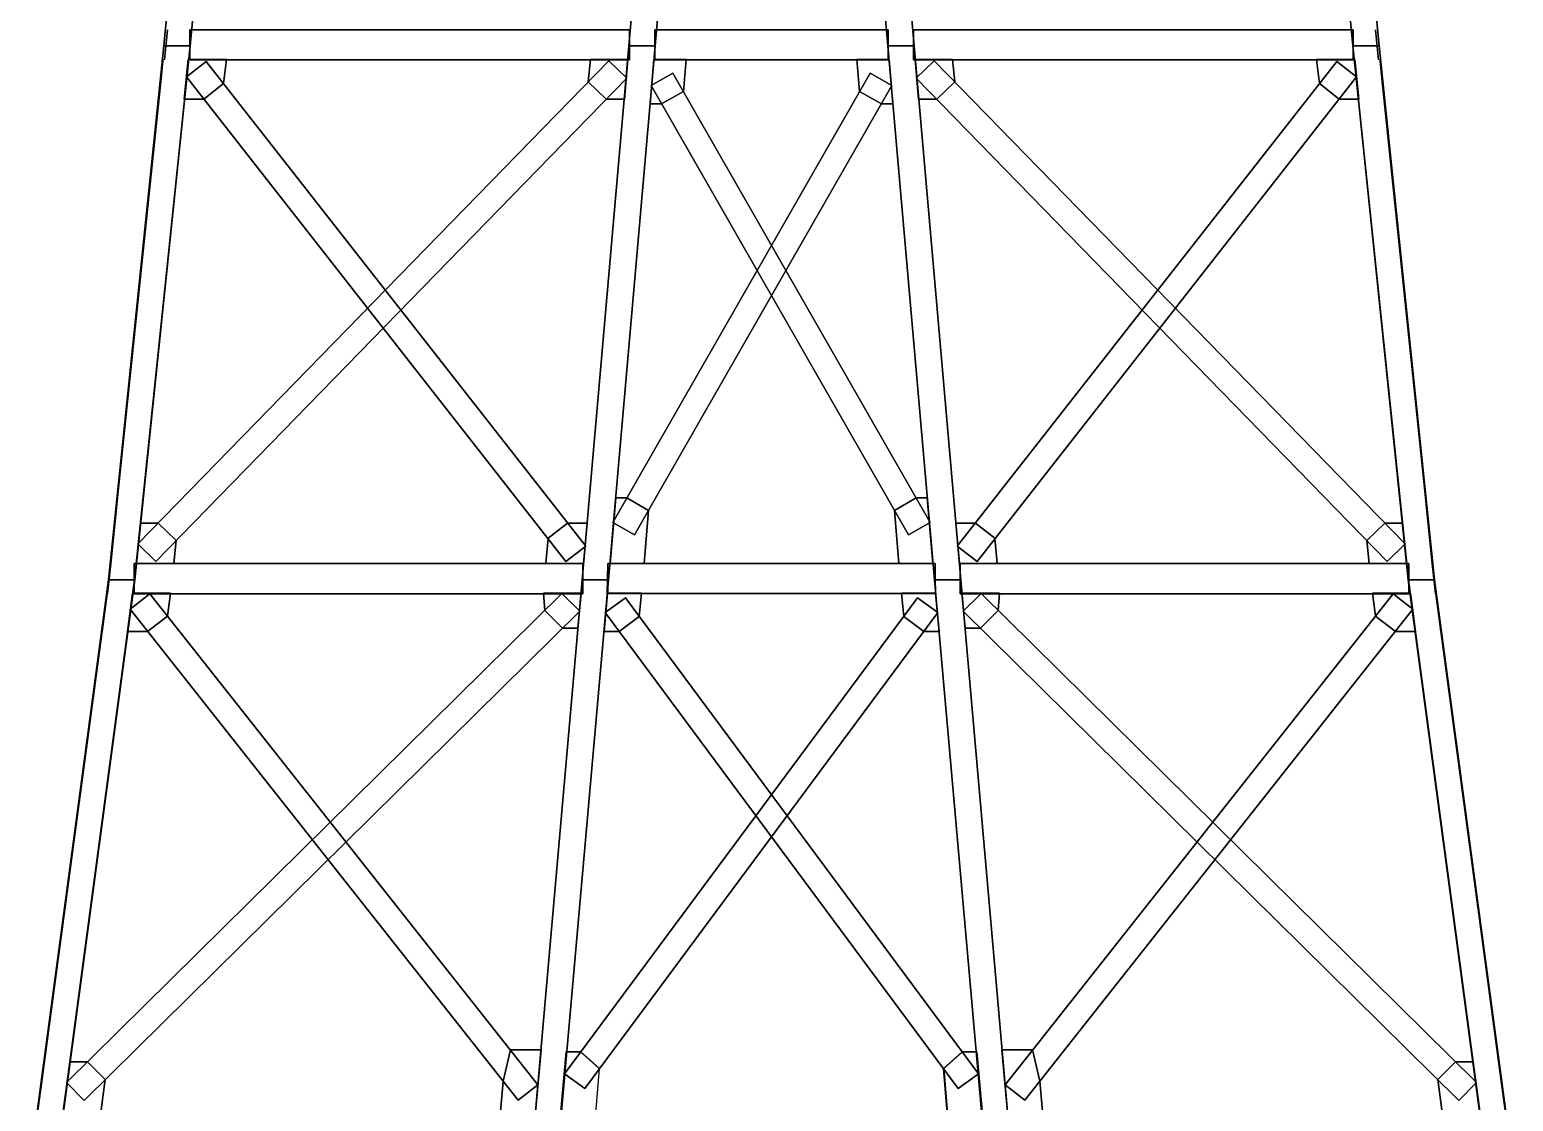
# Model space of a CAD drawing. Extents: x -24 to 24, y 14 to 139.
# Drawn here: x -5.8 to 5.8, y 63.25 to 71.62 of the extents above; entities that cross this region are included whole.
import ezdxf

# ---------------------------------------------------------------- set-up
doc = ezdxf.new("R2010")
doc.units = 0

msp = doc.modelspace()

# ---------------------------------------------------------------- linework, layer by layer
at = {"layer": 'sssss', "color": 253}
for points in [[(-4.792, 71.042, 0.859), (-4.782, 71.139, 0.688), (-4.756, 71.389, 0.666), (-4.756, 71.389, 0.919), (-4.792, 71.042, 0.949)], [(-4.756, 71.389, -0.919), (-4.756, 71.389, -0.666), (-4.782, 71.139, -0.688), (-4.792, 71.042, -0.859), (-4.792, 71.042, -0.949)], [(-4.789, 71.08, 4.59), (-4.789, 71.08, 4.437), (-4.776, 71.201, 4.282), (-4.757, 71.389, 4.26), (-4.757, 71.389, 4.558)], [(-4.775, 71.215, 1.432), (-4.789, 71.08, 1.292), (-4.789, 71.08, 1.149), (-4.757, 71.389, 1.123), (-4.757, 71.389, 1.415)], [(-4.757, 71.389, -4.26), (-4.776, 71.201, -4.282), (-4.789, 71.08, -4.437), (-4.789, 71.08, -4.59), (-4.757, 71.389, -4.558)], [(-4.757, 71.389, -1.123), (-4.789, 71.08, -1.149), (-4.789, 71.08, -1.292), (-4.775, 71.215, -1.432), (-4.757, 71.389, -1.415)], [(-4.59, 71.08, -4.789), (-4.437, 71.08, -4.789), (-4.282, 71.201, -4.776), (-4.26, 71.389, -4.757), (-4.558, 71.389, -4.757)], [(-4.26, 71.389, 4.757), (-4.282, 71.201, 4.776), (-4.437, 71.08, 4.789), (-4.59, 71.08, 4.789), (-4.558, 71.389, 4.757)], [(-1.432, 71.215, -4.775), (-1.292, 71.08, -4.789), (-1.149, 71.08, -4.789), (-1.123, 71.389, -4.757), (-1.415, 71.389, -4.757)], [(-1.123, 71.389, 4.757), (-1.149, 71.08, 4.789), (-1.292, 71.08, 4.789), (-1.432, 71.215, 4.775), (-1.415, 71.389, 4.757)], [(-0.859, 71.042, -4.792), (-0.688, 71.139, -4.782), (-0.666, 71.389, -4.756), (-0.919, 71.389, -4.756), (-0.949, 71.042, -4.792)], [(-0.919, 71.389, 4.756), (-0.666, 71.389, 4.756), (-0.688, 71.139, 4.782), (-0.859, 71.042, 4.792), (-0.949, 71.042, 4.792)], [(0.919, 71.389, -4.756), (0.666, 71.389, -4.756), (0.688, 71.139, -4.782), (0.859, 71.042, -4.792), (0.949, 71.042, -4.792)], [(0.859, 71.042, 4.792), (0.688, 71.139, 4.782), (0.666, 71.389, 4.756), (0.919, 71.389, 4.756), (0.949, 71.042, 4.792)], [(1.123, 71.389, -4.757), (1.149, 71.08, -4.789), (1.292, 71.08, -4.789), (1.432, 71.215, -4.775), (1.415, 71.389, -4.757)], [(1.432, 71.215, 4.775), (1.292, 71.08, 4.789), (1.149, 71.08, 4.789), (1.123, 71.389, 4.757), (1.415, 71.389, 4.757)], [(4.26, 71.389, -4.757), (4.282, 71.201, -4.776), (4.437, 71.08, -4.789), (4.59, 71.08, -4.789), (4.558, 71.389, -4.757)], [(4.59, 71.08, 4.789), (4.437, 71.08, 4.789), (4.282, 71.201, 4.776), (4.26, 71.389, 4.757), (4.558, 71.389, 4.757)], [(4.792, 71.042, -0.859), (4.782, 71.139, -0.688), (4.756, 71.389, -0.666), (4.756, 71.389, -0.919), (4.792, 71.042, -0.949)], [(4.756, 71.389, 0.919), (4.756, 71.389, 0.666), (4.782, 71.139, 0.688), (4.792, 71.042, 0.859), (4.792, 71.042, 0.949)], [(4.789, 71.08, -4.59), (4.789, 71.08, -4.437), (4.776, 71.201, -4.282), (4.757, 71.389, -4.26), (4.757, 71.389, -4.558)], [(4.775, 71.215, -1.432), (4.789, 71.08, -1.292), (4.789, 71.08, -1.149), (4.757, 71.389, -1.123), (4.757, 71.389, -1.415)], [(4.757, 71.389, 4.26), (4.776, 71.201, 4.282), (4.789, 71.08, 4.437), (4.789, 71.08, 4.59), (4.757, 71.389, 4.558)], [(4.757, 71.389, 1.123), (4.789, 71.08, 1.149), (4.789, 71.08, 1.292), (4.775, 71.215, 1.432), (4.757, 71.389, 1.415)], [(-5.164, 67.45, 0.996), (-5.121, 67.866, 0.96), (-5.111, 67.963, 1.131), (-5.111, 67.963, 1.217), (-5.164, 67.45, 1.262)], [(-5.111, 67.963, -1.217), (-5.111, 67.963, -1.131), (-5.121, 67.866, -0.96), (-5.164, 67.45, -0.996), (-5.164, 67.45, -1.262)], [(-0.996, 67.45, -5.164), (-0.96, 67.866, -5.121), (-1.131, 67.963, -5.111), (-1.217, 67.963, -5.111), (-1.262, 67.45, -5.164)], [(-1.217, 67.963, 5.111), (-1.131, 67.963, 5.111), (-0.96, 67.866, 5.121), (-0.996, 67.45, 5.164), (-1.262, 67.45, 5.164)], [(1.217, 67.963, -5.111), (1.131, 67.963, -5.111), (0.96, 67.866, -5.121), (0.996, 67.45, -5.164), (1.262, 67.45, -5.164)], [(0.996, 67.45, 5.164), (0.96, 67.866, 5.121), (1.131, 67.963, 5.111), (1.217, 67.963, 5.111), (1.262, 67.45, 5.164)], [(5.164, 67.45, -0.996), (5.121, 67.866, -0.96), (5.111, 67.963, -1.131), (5.111, 67.963, -1.217), (5.164, 67.45, -1.262)], [(5.111, 67.963, 1.217), (5.111, 67.963, 1.131), (5.121, 67.866, 0.96), (5.164, 67.45, 0.996), (5.164, 67.45, 1.262)], [(-5.166, 67.451, 4.671), (-5.147, 67.63, 4.652), (-5.133, 67.766, 4.793), (-5.133, 67.766, 4.93), (-5.166, 67.451, 4.963)], [(-5.133, 67.766, 1.44), (-5.133, 67.766, 1.593), (-5.145, 67.648, 1.745), (-5.166, 67.451, 1.763), (-5.166, 67.451, 1.468)], [(-5.133, 67.766, -4.93), (-5.133, 67.766, -4.793), (-5.147, 67.63, -4.652), (-5.166, 67.451, -4.671), (-5.166, 67.451, -4.963)], [(-5.166, 67.451, -1.763), (-5.145, 67.648, -1.745), (-5.133, 67.766, -1.593), (-5.133, 67.766, -1.44), (-5.166, 67.451, -1.468)], [(-4.671, 67.451, -5.166), (-4.652, 67.63, -5.147), (-4.793, 67.766, -5.133), (-4.93, 67.766, -5.133), (-4.963, 67.451, -5.166)], [(-4.93, 67.766, 5.133), (-4.793, 67.766, 5.133), (-4.652, 67.63, 5.147), (-4.671, 67.451, 5.166), (-4.963, 67.451, 5.166)], [(-1.44, 67.766, -5.133), (-1.593, 67.766, -5.133), (-1.745, 67.648, -5.145), (-1.763, 67.451, -5.166), (-1.468, 67.451, -5.166)], [(-1.763, 67.451, 5.166), (-1.745, 67.648, 5.145), (-1.593, 67.766, 5.133), (-1.44, 67.766, 5.133), (-1.468, 67.451, 5.166)], [(1.763, 67.451, -5.166), (1.745, 67.648, -5.145), (1.593, 67.766, -5.133), (1.44, 67.766, -5.133), (1.468, 67.451, -5.166)], [(1.44, 67.766, 5.133), (1.593, 67.766, 5.133), (1.745, 67.648, 5.145), (1.763, 67.451, 5.166), (1.468, 67.451, 5.166)], [(4.93, 67.766, -5.133), (4.793, 67.766, -5.133), (4.652, 67.63, -5.147), (4.671, 67.451, -5.166), (4.963, 67.451, -5.166)], [(4.671, 67.451, 5.166), (4.652, 67.63, 5.147), (4.793, 67.766, 5.133), (4.93, 67.766, 5.133), (4.963, 67.451, 5.166)], [(5.166, 67.451, -4.671), (5.147, 67.63, -4.652), (5.133, 67.766, -4.793), (5.133, 67.766, -4.93), (5.166, 67.451, -4.963)], [(5.133, 67.766, -1.44), (5.133, 67.766, -1.593), (5.145, 67.648, -1.745), (5.166, 67.451, -1.763), (5.166, 67.451, -1.468)], [(5.133, 67.766, 4.93), (5.133, 67.766, 4.793), (5.147, 67.63, 4.652), (5.166, 67.451, 4.671), (5.166, 67.451, 4.963)], [(5.166, 67.451, 1.763), (5.145, 67.648, 1.745), (5.133, 67.766, 1.593), (5.133, 67.766, 1.44), (5.166, 67.451, 1.468)], [(-5.192, 67.219, 1.017), (-5.192, 67.219, 1.282), (-5.232, 66.92, 1.309), (-5.232, 66.92, 1.191), (-5.217, 67.036, 1.033)], [(-5.232, 66.92, -1.191), (-5.232, 66.92, -1.309), (-5.192, 67.219, -1.282), (-5.192, 67.219, -1.017), (-5.217, 67.036, -1.033)], [(-5.232, 66.92, 5.033), (-5.232, 66.92, 4.877), (-5.216, 67.04, 4.721), (-5.192, 67.219, 4.698), (-5.192, 67.219, 4.993)], [(-5.192, 67.219, -4.698), (-5.216, 67.04, -4.721), (-5.232, 66.92, -4.877), (-5.232, 66.92, -5.033), (-5.192, 67.219, -4.993)], [(-5.21, 67.084, 1.772), (-5.229, 66.946, 1.633), (-5.229, 66.946, 1.513), (-5.192, 67.219, 1.488), (-5.192, 67.219, 1.781)], [(-5.192, 67.219, -1.488), (-5.229, 66.946, -1.513), (-5.229, 66.946, -1.633), (-5.21, 67.084, -1.772), (-5.192, 67.219, -1.781)], [(-5.033, 66.92, -5.232), (-4.877, 66.92, -5.232), (-4.721, 67.04, -5.216), (-4.698, 67.219, -5.192), (-4.993, 67.219, -5.192)], [(-4.698, 67.219, 5.192), (-4.721, 67.04, 5.216), (-4.877, 66.92, 5.232), (-5.033, 66.92, 5.232), (-4.993, 67.219, 5.192)], [(-1.772, 67.084, -5.21), (-1.633, 66.946, -5.229), (-1.513, 66.946, -5.229), (-1.488, 67.219, -5.192), (-1.781, 67.219, -5.192)], [(-1.488, 67.219, 5.192), (-1.513, 66.946, 5.229), (-1.633, 66.946, 5.229), (-1.772, 67.084, 5.21), (-1.781, 67.219, 5.192)], [(-1.017, 67.219, -5.192), (-1.282, 67.219, -5.192), (-1.309, 66.92, -5.232), (-1.191, 66.92, -5.232), (-1.033, 67.036, -5.217)], [(-1.191, 66.92, 5.232), (-1.309, 66.92, 5.232), (-1.282, 67.219, 5.192), (-1.017, 67.219, 5.192), (-1.033, 67.036, 5.217)], [(1.191, 66.92, -5.232), (1.309, 66.92, -5.232), (1.282, 67.219, -5.192), (1.017, 67.219, -5.192), (1.033, 67.036, -5.217)], [(1.017, 67.219, 5.192), (1.282, 67.219, 5.192), (1.309, 66.92, 5.232), (1.191, 66.92, 5.232), (1.033, 67.036, 5.217)], [(1.488, 67.219, -5.192), (1.513, 66.946, -5.229), (1.633, 66.946, -5.229), (1.772, 67.084, -5.21), (1.781, 67.219, -5.192)], [(1.772, 67.084, 5.21), (1.633, 66.946, 5.229), (1.513, 66.946, 5.229), (1.488, 67.219, 5.192), (1.781, 67.219, 5.192)], [(4.698, 67.219, -5.192), (4.721, 67.04, -5.216), (4.877, 66.92, -5.232), (5.033, 66.92, -5.232), (4.993, 67.219, -5.192)], [(5.033, 66.92, 5.232), (4.877, 66.92, 5.232), (4.721, 67.04, 5.216), (4.698, 67.219, 5.192), (4.993, 67.219, 5.192)], [(5.192, 67.219, -1.017), (5.192, 67.219, -1.282), (5.232, 66.92, -1.309), (5.232, 66.92, -1.191), (5.217, 67.036, -1.033)], [(5.21, 67.084, -1.772), (5.229, 66.946, -1.633), (5.229, 66.946, -1.513), (5.192, 67.219, -1.488), (5.192, 67.219, -1.781)], [(5.232, 66.92, 1.191), (5.232, 66.92, 1.309), (5.192, 67.219, 1.282), (5.192, 67.219, 1.017), (5.217, 67.036, 1.033)], [(5.192, 67.219, 1.488), (5.229, 66.946, 1.513), (5.229, 66.946, 1.633), (5.21, 67.084, 1.772), (5.192, 67.219, 1.781)], [(5.232, 66.92, -5.033), (5.232, 66.92, -4.877), (5.216, 67.04, -4.721), (5.192, 67.219, -4.698), (5.192, 67.219, -4.993)], [(5.192, 67.219, 4.698), (5.216, 67.04, 4.721), (5.232, 66.92, 4.877), (5.232, 66.92, 5.033), (5.192, 67.219, 4.993)], [(-5.797, 62.708, -5.598), (-5.683, 63.556, -5.484), (-5.683, 63.556, -5.346), (-5.702, 63.418, -5.207), (-5.781, 62.828, -5.286), (-5.797, 62.708, -5.442)], [(-5.781, 62.828, 5.286), (-5.702, 63.418, 5.207), (-5.683, 63.556, 5.346), (-5.683, 63.556, 5.484), (-5.797, 62.708, 5.598), (-5.797, 62.708, 5.442)], [(-5.794, 62.733, 1.883), (-5.671, 63.65, 1.8), (-5.671, 63.65, 2.04), (-5.704, 63.405, 2.096), (-5.775, 62.871, 2.143), (-5.794, 62.733, 2.004)], [(-5.704, 63.405, -2.096), (-5.671, 63.65, -2.04), (-5.671, 63.65, -1.8), (-5.794, 62.733, -1.883), (-5.794, 62.733, -2.004), (-5.775, 62.871, -2.143)], [(-5.794, 62.733, -1.685), (-5.673, 63.635, -1.605), (-5.673, 63.635, -1.492), (-5.69, 63.504, -1.346), (-5.775, 62.869, -1.398), (-5.794, 62.733, -1.54)], [(-5.775, 62.869, 1.397), (-5.69, 63.504, 1.345), (-5.673, 63.635, 1.491), (-5.673, 63.635, 1.605), (-5.794, 62.733, 1.685), (-5.794, 62.733, 1.538)], [(-5.286, 62.828, -5.781), (-5.207, 63.418, -5.702), (-5.346, 63.556, -5.683), (-5.484, 63.556, -5.683), (-5.598, 62.708, -5.797), (-5.442, 62.708, -5.797)], [(-5.598, 62.708, 5.797), (-5.484, 63.556, 5.683), (-5.346, 63.556, 5.683), (-5.207, 63.418, 5.702), (-5.286, 62.828, 5.781), (-5.442, 62.708, 5.797)], [(-1.883, 62.733, -5.794), (-1.8, 63.65, -5.671), (-2.04, 63.65, -5.671), (-2.096, 63.405, -5.704), (-2.143, 62.871, -5.775), (-2.004, 62.733, -5.794)], [(-2.096, 63.405, 5.704), (-2.04, 63.65, 5.671), (-1.8, 63.65, 5.671), (-1.883, 62.733, 5.794), (-2.004, 62.733, 5.794), (-2.143, 62.871, 5.775)], [(-1.397, 62.869, -5.775), (-1.345, 63.504, -5.69), (-1.491, 63.635, -5.673), (-1.605, 63.635, -5.673), (-1.685, 62.733, -5.794), (-1.538, 62.733, -5.794)], [(-1.685, 62.733, 5.794), (-1.605, 63.635, 5.673), (-1.492, 63.635, 5.673), (-1.346, 63.504, 5.69), (-1.398, 62.869, 5.775), (-1.54, 62.733, 5.794)], [(1.397, 62.869, 5.775), (1.345, 63.504, 5.69), (1.491, 63.635, 5.673), (1.605, 63.635, 5.673), (1.685, 62.733, 5.794), (1.538, 62.733, 5.794)], [(1.685, 62.733, -5.794), (1.605, 63.635, -5.673), (1.492, 63.635, -5.673), (1.346, 63.504, -5.69), (1.398, 62.869, -5.775), (1.54, 62.733, -5.794)], [(2.096, 63.405, -5.704), (2.04, 63.65, -5.671), (1.8, 63.65, -5.671), (1.883, 62.733, -5.794), (2.004, 62.733, -5.794), (2.143, 62.871, -5.775)], [(1.883, 62.733, 5.794), (1.8, 63.65, 5.671), (2.04, 63.65, 5.671), (2.096, 63.405, 5.704), (2.143, 62.871, 5.775), (2.004, 62.733, 5.794)], [(5.598, 62.708, -5.797), (5.484, 63.556, -5.683), (5.346, 63.556, -5.683), (5.207, 63.418, -5.702), (5.286, 62.828, -5.781), (5.442, 62.708, -5.797)], [(5.286, 62.828, 5.781), (5.207, 63.418, 5.702), (5.346, 63.556, 5.683), (5.484, 63.556, 5.683), (5.598, 62.708, 5.797), (5.442, 62.708, 5.797)], [(5.794, 62.733, -1.883), (5.671, 63.65, -1.8), (5.671, 63.65, -2.04), (5.704, 63.405, -2.096), (5.775, 62.871, -2.143), (5.794, 62.733, -2.004)], [(5.704, 63.405, 2.096), (5.671, 63.65, 2.04), (5.671, 63.65, 1.8), (5.794, 62.733, 1.883), (5.794, 62.733, 2.004), (5.775, 62.871, 2.143)], [(5.794, 62.733, 1.685), (5.673, 63.635, 1.605), (5.673, 63.635, 1.492), (5.69, 63.504, 1.346), (5.775, 62.869, 1.398), (5.794, 62.733, 1.54)], [(5.775, 62.869, -1.397), (5.69, 63.504, -1.345), (5.673, 63.635, -1.491), (5.673, 63.635, -1.605), (5.794, 62.733, -1.685), (5.794, 62.733, -1.538)], [(5.797, 62.708, 5.598), (5.683, 63.556, 5.484), (5.683, 63.556, 5.346), (5.702, 63.418, 5.207), (5.781, 62.828, 5.286), (5.797, 62.708, 5.442)], [(5.781, 62.828, -5.286), (5.702, 63.418, -5.207), (5.683, 63.556, -5.346), (5.683, 63.556, -5.484), (5.797, 62.708, -5.598), (5.797, 62.708, -5.442)]]:
    msp.add_polyline3d(points, close=True, dxfattribs=at)
for points in [[(-4.354, 75.63, -0.546), (-4.748, 71.496, -0.909), (-4.748, 71.496, -1.114), (-4.354, 75.63, -0.751)], [(-4.15, 75.63, -0.546), (-4.543, 71.496, -0.909), (-4.748, 71.496, -0.909), (-4.354, 75.63, -0.546)], [(-4.354, 75.63, -0.751), (-4.748, 71.496, -1.114), (-4.543, 71.496, -1.114), (-4.15, 75.63, -0.751)], [(-4.543, 71.496, -4.543), (-4.748, 71.496, -4.543), (-4.354, 75.63, -4.15), (-4.15, 75.63, -4.15)], [(-4.748, 71.496, -4.748), (-4.543, 71.496, -4.748), (-4.15, 75.63, -4.354), (-4.354, 75.63, -4.354)], [(-4.748, 71.496, -4.543), (-4.748, 71.496, -4.748), (-4.354, 75.63, -4.354), (-4.354, 75.63, -4.15)], [(-4.748, 71.496, 1.114), (-4.748, 71.496, 0.909), (-4.354, 75.63, 0.546), (-4.354, 75.63, 0.751)], [(-4.748, 71.496, 0.909), (-4.543, 71.496, 0.909), (-4.15, 75.63, 0.546), (-4.354, 75.63, 0.546)], [(-4.543, 71.496, 1.114), (-4.748, 71.496, 1.114), (-4.354, 75.63, 0.751), (-4.15, 75.63, 0.751)], [(-4.748, 71.496, 4.543), (-4.543, 71.496, 4.543), (-4.15, 75.63, 4.15), (-4.354, 75.63, 4.15)], [(-4.748, 71.496, 4.748), (-4.748, 71.496, 4.543), (-4.354, 75.63, 4.15), (-4.354, 75.63, 4.354)], [(-4.543, 71.496, 4.748), (-4.748, 71.496, 4.748), (-4.354, 75.63, 4.354), (-4.15, 75.63, 4.354)], [(-4.15, 75.63, -0.751), (-4.543, 71.496, -1.114), (-4.543, 71.496, -0.909), (-4.15, 75.63, -0.546)], [(-4.543, 71.496, -4.748), (-4.543, 71.496, -4.543), (-4.15, 75.63, -4.15), (-4.15, 75.63, -4.354)], [(-4.543, 71.496, 0.909), (-4.543, 71.496, 1.114), (-4.15, 75.63, 0.751), (-4.15, 75.63, 0.546)], [(-4.543, 71.496, 4.543), (-4.543, 71.496, 4.748), (-4.15, 75.63, 4.354), (-4.15, 75.63, 4.15)], [(-1.114, 71.496, -4.748), (-0.909, 71.496, -4.748), (-0.546, 75.63, -4.354), (-0.751, 75.63, -4.354)], [(-1.114, 71.496, -4.543), (-1.114, 71.496, -4.748), (-0.751, 75.63, -4.354), (-0.751, 75.63, -4.15)], [(-0.909, 71.496, -4.543), (-1.114, 71.496, -4.543), (-0.751, 75.63, -4.15), (-0.546, 75.63, -4.15)], [(-0.546, 75.63, 4.354), (-0.909, 71.496, 4.748), (-1.114, 71.496, 4.748), (-0.751, 75.63, 4.354)], [(-0.751, 75.63, 4.354), (-1.114, 71.496, 4.748), (-1.114, 71.496, 4.543), (-0.751, 75.63, 4.15)], [(-0.751, 75.63, 4.15), (-1.114, 71.496, 4.543), (-0.909, 71.496, 4.543), (-0.546, 75.63, 4.15)], [(-0.909, 71.496, -4.748), (-0.909, 71.496, -4.543), (-0.546, 75.63, -4.15), (-0.546, 75.63, -4.354)], [(-0.546, 75.63, 4.15), (-0.909, 71.496, 4.543), (-0.909, 71.496, 4.748), (-0.546, 75.63, 4.354)], [(1.114, 71.496, 4.748), (0.909, 71.496, 4.748), (0.546, 75.63, 4.354), (0.751, 75.63, 4.354)], [(0.909, 71.496, 4.748), (0.909, 71.496, 4.543), (0.546, 75.63, 4.15), (0.546, 75.63, 4.354)], [(0.909, 71.496, 4.543), (1.114, 71.496, 4.543), (0.751, 75.63, 4.15), (0.546, 75.63, 4.15)], [(0.546, 75.63, -4.354), (0.909, 71.496, -4.748), (1.114, 71.496, -4.748), (0.751, 75.63, -4.354)], [(0.546, 75.63, -4.15), (0.909, 71.496, -4.543), (0.909, 71.496, -4.748), (0.546, 75.63, -4.354)], [(0.751, 75.63, -4.15), (1.114, 71.496, -4.543), (0.909, 71.496, -4.543), (0.546, 75.63, -4.15)], [(1.114, 71.496, 4.543), (1.114, 71.496, 4.748), (0.751, 75.63, 4.354), (0.751, 75.63, 4.15)], [(0.751, 75.63, -4.354), (1.114, 71.496, -4.748), (1.114, 71.496, -4.543), (0.751, 75.63, -4.15)], [(4.15, 75.63, 0.546), (4.543, 71.496, 0.909), (4.748, 71.496, 0.909), (4.354, 75.63, 0.546)], [(4.354, 75.63, 0.751), (4.748, 71.496, 1.114), (4.543, 71.496, 1.114), (4.15, 75.63, 0.751)], [(4.15, 75.63, 0.751), (4.543, 71.496, 1.114), (4.543, 71.496, 0.909), (4.15, 75.63, 0.546)], [(4.543, 71.496, 4.748), (4.543, 71.496, 4.543), (4.15, 75.63, 4.15), (4.15, 75.63, 4.354)], [(4.543, 71.496, 4.543), (4.748, 71.496, 4.543), (4.354, 75.63, 4.15), (4.15, 75.63, 4.15)], [(4.748, 71.496, 4.748), (4.543, 71.496, 4.748), (4.15, 75.63, 4.354), (4.354, 75.63, 4.354)], [(4.748, 71.496, -0.909), (4.543, 71.496, -0.909), (4.15, 75.63, -0.546), (4.354, 75.63, -0.546)], [(4.543, 71.496, -1.114), (4.748, 71.496, -1.114), (4.354, 75.63, -0.751), (4.15, 75.63, -0.751)], [(4.543, 71.496, -0.909), (4.543, 71.496, -1.114), (4.15, 75.63, -0.751), (4.15, 75.63, -0.546)], [(4.748, 71.496, -4.543), (4.543, 71.496, -4.543), (4.15, 75.63, -4.15), (4.354, 75.63, -4.15)], [(4.543, 71.496, -4.543), (4.543, 71.496, -4.748), (4.15, 75.63, -4.354), (4.15, 75.63, -4.15)], [(4.543, 71.496, -4.748), (4.748, 71.496, -4.748), (4.354, 75.63, -4.354), (4.15, 75.63, -4.354)], [(4.354, 75.63, 0.546), (4.748, 71.496, 0.909), (4.748, 71.496, 1.114), (4.354, 75.63, 0.751)], [(4.748, 71.496, 4.543), (4.748, 71.496, 4.748), (4.354, 75.63, 4.354), (4.354, 75.63, 4.15)], [(4.748, 71.496, -1.114), (4.748, 71.496, -0.909), (4.354, 75.63, -0.546), (4.354, 75.63, -0.751)], [(4.748, 71.496, -4.748), (4.748, 71.496, -4.543), (4.354, 75.63, -4.15), (4.354, 75.63, -4.354)], [(-4.743, 71.387, 0.912), (-4.743, 71.387, -0.912), (-4.721, 71.622, -0.912), (-4.721, 71.622, 0.912)], [(-4.743, 71.387, -1.11), (-4.743, 71.387, -4.546), (-4.721, 71.622, -4.546), (-4.721, 71.622, -1.11)], [(-4.721, 71.622, 4.546), (-4.743, 71.387, 4.546), (-4.743, 71.387, 1.11), (-4.721, 71.622, 1.11)], [(-4.546, 71.622, -4.721), (-4.546, 71.387, -4.743), (-1.11, 71.387, -4.743), (-1.11, 71.622, -4.721)], [(-1.11, 71.387, 4.743), (-4.546, 71.387, 4.743), (-4.546, 71.622, 4.721), (-1.11, 71.622, 4.721)], [(-0.912, 71.387, -4.743), (0.912, 71.387, -4.743), (0.912, 71.622, -4.721), (-0.912, 71.622, -4.721)], [(0.912, 71.387, 4.743), (-0.912, 71.387, 4.743), (-0.912, 71.622, 4.721), (0.912, 71.622, 4.721)], [(1.11, 71.387, -4.743), (4.546, 71.387, -4.743), (4.546, 71.622, -4.721), (1.11, 71.622, -4.721)], [(4.546, 71.622, 4.721), (4.546, 71.387, 4.743), (1.11, 71.387, 4.743), (1.11, 71.622, 4.721)], [(4.743, 71.387, -0.912), (4.743, 71.387, 0.912), (4.721, 71.622, 0.912), (4.721, 71.622, -0.912)], [(4.743, 71.387, 1.11), (4.743, 71.387, 4.546), (4.721, 71.622, 4.546), (4.721, 71.622, 1.11)], [(4.721, 71.622, -4.546), (4.743, 71.387, -4.546), (4.743, 71.387, -1.11), (4.721, 71.622, -1.11)], [(-4.748, 71.496, -0.909), (-5.182, 67.323, -1.274), (-5.182, 67.323, -1.479), (-4.748, 71.496, -1.114)], [(-4.543, 71.496, -0.909), (-4.977, 67.323, -1.274), (-5.182, 67.323, -1.274), (-4.748, 71.496, -0.909)], [(-4.748, 71.496, -1.114), (-5.182, 67.323, -1.479), (-4.977, 67.323, -1.479), (-4.543, 71.496, -1.114)], [(-5.182, 67.323, 1.479), (-5.182, 67.323, 1.274), (-4.748, 71.496, 0.909), (-4.748, 71.496, 1.114)], [(-5.182, 67.323, 1.274), (-4.977, 67.323, 1.274), (-4.543, 71.496, 0.909), (-4.748, 71.496, 0.909)], [(-4.977, 67.323, 1.479), (-5.182, 67.323, 1.479), (-4.748, 71.496, 1.114), (-4.543, 71.496, 1.114)], [(-5.182, 67.323, 4.975), (-4.977, 67.323, 4.975), (-4.543, 71.496, 4.543), (-4.748, 71.496, 4.543)], [(-5.182, 67.323, 5.18), (-5.182, 67.323, 4.975), (-4.748, 71.496, 4.543), (-4.748, 71.496, 4.748)], [(-4.977, 67.323, 5.18), (-5.182, 67.323, 5.18), (-4.748, 71.496, 4.748), (-4.543, 71.496, 4.748)], [(-4.975, 67.323, -4.977), (-5.18, 67.323, -4.977), (-4.748, 71.496, -4.543), (-4.543, 71.496, -4.543)], [(-5.18, 67.323, -5.182), (-4.975, 67.323, -5.182), (-4.543, 71.496, -4.748), (-4.748, 71.496, -4.748)], [(-5.18, 67.323, -4.977), (-5.18, 67.323, -5.182), (-4.748, 71.496, -4.748), (-4.748, 71.496, -4.543)], [(-4.543, 71.496, -1.114), (-4.977, 67.323, -1.479), (-4.977, 67.323, -1.274), (-4.543, 71.496, -0.909)], [(-4.977, 67.323, 1.274), (-4.977, 67.323, 1.479), (-4.543, 71.496, 1.114), (-4.543, 71.496, 0.909)], [(-4.977, 67.323, 4.975), (-4.977, 67.323, 5.18), (-4.543, 71.496, 4.748), (-4.543, 71.496, 4.543)], [(-4.975, 67.323, -5.182), (-4.975, 67.323, -4.977), (-4.543, 71.496, -4.543), (-4.543, 71.496, -4.748)], [(-1.479, 67.323, -5.182), (-1.274, 67.323, -5.182), (-0.909, 71.496, -4.748), (-1.114, 71.496, -4.748)], [(-1.479, 67.323, -4.977), (-1.479, 67.323, -5.182), (-1.114, 71.496, -4.748), (-1.114, 71.496, -4.543)], [(-1.274, 67.323, -4.977), (-1.479, 67.323, -4.977), (-1.114, 71.496, -4.543), (-0.909, 71.496, -4.543)], [(-0.909, 71.496, 4.748), (-1.274, 67.323, 5.182), (-1.479, 67.323, 5.182), (-1.114, 71.496, 4.748)], [(-1.114, 71.496, 4.748), (-1.479, 67.323, 5.182), (-1.479, 67.323, 4.977), (-1.114, 71.496, 4.543)], [(-1.114, 71.496, 4.543), (-1.479, 67.323, 4.977), (-1.274, 67.323, 4.977), (-0.909, 71.496, 4.543)], [(-1.274, 67.323, -5.182), (-1.274, 67.323, -4.977), (-0.909, 71.496, -4.543), (-0.909, 71.496, -4.748)], [(-0.909, 71.496, 4.543), (-1.274, 67.323, 4.977), (-1.274, 67.323, 5.182), (-0.909, 71.496, 4.748)], [(1.479, 67.323, 5.182), (1.274, 67.323, 5.182), (0.909, 71.496, 4.748), (1.114, 71.496, 4.748)], [(1.274, 67.323, 5.182), (1.274, 67.323, 4.977), (0.909, 71.496, 4.543), (0.909, 71.496, 4.748)], [(1.274, 67.323, 4.977), (1.479, 67.323, 4.977), (1.114, 71.496, 4.543), (0.909, 71.496, 4.543)], [(0.909, 71.496, -4.748), (1.274, 67.323, -5.182), (1.479, 67.323, -5.182), (1.114, 71.496, -4.748)], [(0.909, 71.496, -4.543), (1.274, 67.323, -4.977), (1.274, 67.323, -5.182), (0.909, 71.496, -4.748)], [(1.114, 71.496, -4.543), (1.479, 67.323, -4.977), (1.274, 67.323, -4.977), (0.909, 71.496, -4.543)], [(1.479, 67.323, 4.977), (1.479, 67.323, 5.182), (1.114, 71.496, 4.748), (1.114, 71.496, 4.543)], [(1.114, 71.496, -4.748), (1.479, 67.323, -5.182), (1.479, 67.323, -4.977), (1.114, 71.496, -4.543)], [(4.543, 71.496, 0.909), (4.977, 67.323, 1.274), (5.182, 67.323, 1.274), (4.748, 71.496, 0.909)], [(4.748, 71.496, 1.114), (5.182, 67.323, 1.479), (4.977, 67.323, 1.479), (4.543, 71.496, 1.114)], [(4.543, 71.496, 1.114), (4.977, 67.323, 1.479), (4.977, 67.323, 1.274), (4.543, 71.496, 0.909)], [(4.975, 67.323, 5.182), (4.975, 67.323, 4.977), (4.543, 71.496, 4.543), (4.543, 71.496, 4.748)], [(4.975, 67.323, 4.977), (5.18, 67.323, 4.977), (4.748, 71.496, 4.543), (4.543, 71.496, 4.543)], [(5.18, 67.323, 5.182), (4.975, 67.323, 5.182), (4.543, 71.496, 4.748), (4.748, 71.496, 4.748)], [(5.182, 67.323, -1.274), (4.977, 67.323, -1.274), (4.543, 71.496, -0.909), (4.748, 71.496, -0.909)], [(4.977, 67.323, -1.479), (5.182, 67.323, -1.479), (4.748, 71.496, -1.114), (4.543, 71.496, -1.114)], [(4.977, 67.323, -1.274), (4.977, 67.323, -1.479), (4.543, 71.496, -1.114), (4.543, 71.496, -0.909)], [(5.182, 67.323, -4.975), (4.977, 67.323, -4.975), (4.543, 71.496, -4.543), (4.748, 71.496, -4.543)], [(4.977, 67.323, -4.975), (4.977, 67.323, -5.18), (4.543, 71.496, -4.748), (4.543, 71.496, -4.543)], [(4.977, 67.323, -5.18), (5.182, 67.323, -5.18), (4.748, 71.496, -4.748), (4.543, 71.496, -4.748)], [(4.748, 71.496, 0.909), (5.182, 67.323, 1.274), (5.182, 67.323, 1.479), (4.748, 71.496, 1.114)], [(5.18, 67.323, 4.977), (5.18, 67.323, 5.182), (4.748, 71.496, 4.748), (4.748, 71.496, 4.543)], [(5.182, 67.323, -1.479), (5.182, 67.323, -1.274), (4.748, 71.496, -0.909), (4.748, 71.496, -1.114)], [(5.182, 67.323, -5.18), (5.182, 67.323, -4.975), (4.748, 71.496, -4.543), (4.748, 71.496, -4.748)], [(-4.759, 71.375, -4.418), (-5.152, 67.587, -1.452), (-5.165, 67.467, -1.607), (-4.772, 71.254, -4.573)], [(-4.759, 71.375, 4.418), (-4.772, 71.254, 4.573), (-5.165, 67.467, 1.607), (-5.152, 67.587, 1.452)], [(-4.757, 71.379, 1.272), (-5.149, 67.604, 4.952), (-5.163, 67.467, 4.811), (-4.771, 71.243, 1.131)], [(-4.757, 71.379, -1.272), (-4.771, 71.243, -1.131), (-5.163, 67.467, -4.811), (-5.149, 67.604, -4.952)], [(-1.272, 71.379, -4.757), (-4.952, 67.604, -5.149), (-4.811, 67.467, -5.163), (-1.131, 71.243, -4.771)], [(-1.272, 71.379, 4.757), (-1.131, 71.243, 4.771), (-4.811, 67.467, 5.163), (-4.952, 67.604, 5.149)], [(-4.418, 71.375, -4.759), (-4.573, 71.254, -4.772), (-1.607, 67.467, -5.165), (-1.452, 67.587, -5.152)], [(-4.418, 71.375, 4.759), (-1.452, 67.587, 5.152), (-1.607, 67.467, 5.165), (-4.573, 71.254, 4.772)], [(1.272, 71.379, -4.757), (1.131, 71.243, -4.771), (4.811, 67.467, -5.163), (4.952, 67.604, -5.149)], [(1.272, 71.379, 4.757), (4.952, 67.604, 5.149), (4.811, 67.467, 5.163), (1.131, 71.243, 4.771)], [(4.418, 71.375, -4.759), (1.452, 67.587, -5.152), (1.607, 67.467, -5.165), (4.573, 71.254, -4.772)], [(4.418, 71.375, 4.759), (4.573, 71.254, 4.772), (1.607, 67.467, 5.165), (1.452, 67.587, 5.152)], [(4.757, 71.379, -1.272), (5.149, 67.604, -4.952), (5.163, 67.467, -4.811), (4.771, 71.243, -1.131)], [(4.757, 71.379, 1.272), (4.771, 71.243, 1.131), (5.163, 67.467, 4.811), (5.149, 67.604, 4.952)], [(4.759, 71.375, 4.418), (5.152, 67.587, 1.452), (5.165, 67.467, 1.607), (4.772, 71.254, 4.573)], [(4.759, 71.375, -4.418), (4.772, 71.254, -4.573), (5.165, 67.467, -1.607), (5.152, 67.587, -1.452)], [(-4.767, 71.282, -0.77), (-5.131, 67.771, 1.241), (-5.141, 67.674, 1.07), (-4.777, 71.185, -0.941)], [(-4.767, 71.282, 0.77), (-4.777, 71.185, 0.941), (-5.141, 67.674, -1.07), (-5.131, 67.771, -1.241)], [(0.77, 71.282, -4.767), (-1.241, 67.771, -5.131), (-1.07, 67.674, -5.141), (0.941, 71.185, -4.777)], [(0.77, 71.282, 4.767), (0.941, 71.185, 4.777), (-1.07, 67.674, 5.141), (-1.241, 67.771, 5.131)], [(-0.77, 71.282, -4.767), (-0.941, 71.185, -4.777), (1.07, 67.674, -5.141), (1.241, 67.771, -5.131)], [(-0.77, 71.282, 4.767), (1.241, 67.771, 5.131), (1.07, 67.674, 5.141), (-0.941, 71.185, 4.777)], [(4.767, 71.282, 0.77), (5.131, 67.771, -1.241), (5.141, 67.674, -1.07), (4.777, 71.185, 0.941)], [(4.767, 71.282, -0.77), (4.777, 71.185, -0.941), (5.141, 67.674, 1.07), (5.131, 67.771, 1.241)], [(-5.165, 67.45, -1.474), (-5.189, 67.215, -1.474), (-5.189, 67.215, -4.98), (-5.165, 67.45, -4.98)], [(-5.164, 67.45, 1.278), (-5.189, 67.216, 1.278), (-5.189, 67.216, -1.283), (-5.164, 67.45, -1.278)], [(-5.165, 67.45, 4.98), (-5.189, 67.215, 4.98), (-5.189, 67.215, 1.474), (-5.165, 67.45, 1.474)], [(-4.98, 67.45, -5.165), (-4.98, 67.215, -5.189), (-1.474, 67.215, -5.189), (-1.474, 67.45, -5.165)], [(-1.474, 67.45, 5.165), (-1.474, 67.215, 5.189), (-4.98, 67.215, 5.189), (-4.98, 67.45, 5.165)], [(1.278, 67.45, 5.164), (1.278, 67.216, 5.189), (-1.283, 67.216, 5.189), (-1.278, 67.45, 5.164)], [(-1.278, 67.45, -5.164), (-1.278, 67.215, -5.189), (1.283, 67.216, -5.189), (1.278, 67.45, -5.164)], [(1.474, 67.45, -5.165), (1.474, 67.215, -5.189), (4.98, 67.215, -5.189), (4.98, 67.45, -5.165)], [(4.98, 67.45, 5.165), (4.98, 67.215, 5.189), (1.474, 67.215, 5.189), (1.474, 67.45, 5.165)], [(5.164, 67.45, -1.278), (5.189, 67.216, -1.278), (5.189, 67.216, 1.283), (5.164, 67.45, 1.278)], [(5.165, 67.45, 1.474), (5.189, 67.215, 1.474), (5.189, 67.215, 4.98), (5.165, 67.45, 4.98)], [(5.165, 67.45, -4.98), (5.189, 67.215, -4.98), (5.189, 67.215, -1.474), (5.165, 67.45, -1.474)], [(-5.182, 67.323, -1.274), (-5.747, 63.11, -1.646), (-5.747, 63.11, -1.85), (-5.182, 67.323, -1.479)], [(-4.977, 67.323, -1.274), (-5.542, 63.11, -1.646), (-5.747, 63.11, -1.646), (-5.182, 67.323, -1.274)], [(-5.182, 67.323, -1.479), (-5.747, 63.11, -1.85), (-5.542, 63.11, -1.85), (-4.977, 67.323, -1.479)], [(-5.747, 63.11, 1.85), (-5.747, 63.11, 1.646), (-5.182, 67.323, 1.274), (-5.182, 67.323, 1.479)], [(-5.747, 63.11, 1.646), (-5.542, 63.11, 1.646), (-4.977, 67.323, 1.274), (-5.182, 67.323, 1.274)], [(-5.542, 63.11, 1.85), (-5.747, 63.11, 1.85), (-5.182, 67.323, 1.479), (-4.977, 67.323, 1.479)], [(-5.747, 63.11, 5.54), (-5.543, 63.11, 5.54), (-4.977, 67.323, 4.975), (-5.182, 67.323, 4.975)], [(-5.747, 63.11, 5.745), (-5.747, 63.11, 5.54), (-5.182, 67.323, 4.975), (-5.182, 67.323, 5.18)], [(-5.543, 63.11, 5.745), (-5.747, 63.11, 5.745), (-5.182, 67.323, 5.18), (-4.977, 67.323, 5.18)], [(-5.54, 63.11, -5.543), (-5.745, 63.11, -5.543), (-5.18, 67.323, -4.977), (-4.975, 67.323, -4.977)], [(-5.745, 63.11, -5.747), (-5.54, 63.11, -5.747), (-4.975, 67.323, -5.182), (-5.18, 67.323, -5.182)], [(-5.745, 63.11, -5.543), (-5.745, 63.11, -5.747), (-5.18, 67.323, -5.182), (-5.18, 67.323, -4.977)], [(-5.543, 63.11, 5.54), (-5.543, 63.11, 5.745), (-4.977, 67.323, 5.18), (-4.977, 67.323, 4.975)], [(-4.977, 67.323, -1.479), (-5.542, 63.11, -1.85), (-5.542, 63.11, -1.646), (-4.977, 67.323, -1.274)], [(-5.542, 63.11, 1.646), (-5.542, 63.11, 1.85), (-4.977, 67.323, 1.479), (-4.977, 67.323, 1.274)], [(-5.54, 63.11, -5.747), (-5.54, 63.11, -5.543), (-4.975, 67.323, -4.977), (-4.975, 67.323, -5.182)], [(-1.85, 63.11, -5.747), (-1.646, 63.11, -5.747), (-1.274, 67.323, -5.182), (-1.479, 67.323, -5.182)], [(-1.85, 63.11, -5.542), (-1.85, 63.11, -5.747), (-1.479, 67.323, -5.182), (-1.479, 67.323, -4.977)], [(-1.646, 63.11, -5.542), (-1.85, 63.11, -5.542), (-1.479, 67.323, -4.977), (-1.274, 67.323, -4.977)], [(-1.274, 67.323, 5.182), (-1.646, 63.11, 5.747), (-1.85, 63.11, 5.747), (-1.479, 67.323, 5.182)], [(-1.479, 67.323, 5.182), (-1.85, 63.11, 5.747), (-1.85, 63.11, 5.542), (-1.479, 67.323, 4.977)], [(-1.479, 67.323, 4.977), (-1.85, 63.11, 5.542), (-1.646, 63.11, 5.542), (-1.274, 67.323, 4.977)], [(-1.646, 63.11, -5.747), (-1.646, 63.11, -5.542), (-1.274, 67.323, -4.977), (-1.274, 67.323, -5.182)], [(-1.274, 67.323, 4.977), (-1.646, 63.11, 5.542), (-1.646, 63.11, 5.747), (-1.274, 67.323, 5.182)], [(1.85, 63.11, 5.747), (1.646, 63.11, 5.747), (1.274, 67.323, 5.182), (1.479, 67.323, 5.182)], [(1.646, 63.11, 5.747), (1.646, 63.11, 5.542), (1.274, 67.323, 4.977), (1.274, 67.323, 5.182)], [(1.646, 63.11, 5.542), (1.85, 63.11, 5.542), (1.479, 67.323, 4.977), (1.274, 67.323, 4.977)], [(1.274, 67.323, -5.182), (1.646, 63.11, -5.747), (1.85, 63.11, -5.747), (1.479, 67.323, -5.182)], [(1.274, 67.323, -4.977), (1.646, 63.11, -5.542), (1.646, 63.11, -5.747), (1.274, 67.323, -5.182)], [(1.479, 67.323, -4.977), (1.85, 63.11, -5.542), (1.646, 63.11, -5.542), (1.274, 67.323, -4.977)], [(1.85, 63.11, 5.542), (1.85, 63.11, 5.747), (1.479, 67.323, 5.182), (1.479, 67.323, 4.977)], [(1.479, 67.323, -5.182), (1.85, 63.11, -5.747), (1.85, 63.11, -5.542), (1.479, 67.323, -4.977)], [(5.54, 63.11, 5.747), (5.54, 63.11, 5.543), (4.975, 67.323, 4.977), (4.975, 67.323, 5.182)], [(5.54, 63.11, 5.543), (5.745, 63.11, 5.543), (5.18, 67.323, 4.977), (4.975, 67.323, 4.977)], [(5.745, 63.11, 5.747), (5.54, 63.11, 5.747), (4.975, 67.323, 5.182), (5.18, 67.323, 5.182)], [(4.977, 67.323, 1.274), (5.542, 63.11, 1.646), (5.747, 63.11, 1.646), (5.182, 67.323, 1.274)], [(5.182, 67.323, 1.479), (5.747, 63.11, 1.85), (5.542, 63.11, 1.85), (4.977, 67.323, 1.479)], [(4.977, 67.323, 1.479), (5.542, 63.11, 1.85), (5.542, 63.11, 1.646), (4.977, 67.323, 1.274)], [(5.747, 63.11, -1.646), (5.542, 63.11, -1.646), (4.977, 67.323, -1.274), (5.182, 67.323, -1.274)], [(5.542, 63.11, -1.85), (5.747, 63.11, -1.85), (5.182, 67.323, -1.479), (4.977, 67.323, -1.479)], [(5.542, 63.11, -1.646), (5.542, 63.11, -1.85), (4.977, 67.323, -1.479), (4.977, 67.323, -1.274)], [(5.747, 63.11, -5.54), (5.543, 63.11, -5.54), (4.977, 67.323, -4.975), (5.182, 67.323, -4.975)], [(5.543, 63.11, -5.54), (5.543, 63.11, -5.745), (4.977, 67.323, -5.18), (4.977, 67.323, -4.975)], [(5.543, 63.11, -5.745), (5.747, 63.11, -5.745), (5.182, 67.323, -5.18), (4.977, 67.323, -5.18)], [(5.745, 63.11, 5.543), (5.745, 63.11, 5.747), (5.18, 67.323, 5.182), (5.18, 67.323, 4.977)], [(5.182, 67.323, 1.274), (5.747, 63.11, 1.646), (5.747, 63.11, 1.85), (5.182, 67.323, 1.479)], [(5.747, 63.11, -1.85), (5.747, 63.11, -1.646), (5.182, 67.323, -1.274), (5.182, 67.323, -1.479)], [(5.747, 63.11, -5.745), (5.747, 63.11, -5.54), (5.182, 67.323, -4.975), (5.182, 67.323, -5.18)], [(-5.192, 67.217, 1.638), (-5.705, 63.394, 5.51), (-5.724, 63.255, 5.371), (-5.211, 67.079, 1.499)], [(-5.192, 67.217, -1.638), (-5.211, 67.079, -1.499), (-5.724, 63.255, -5.371), (-5.705, 63.394, -5.51)], [(-5.707, 63.377, -1.825), (-5.724, 63.257, -1.98), (-5.209, 67.095, -5.013), (-5.193, 67.215, -4.858)], [(-5.193, 67.215, 4.858), (-5.209, 67.095, 5.013), (-5.724, 63.257, 1.98), (-5.707, 63.377, 1.825)], [(-5.197, 67.183, -1.142), (-5.696, 63.464, 1.618), (-5.711, 63.349, 1.46), (-5.212, 67.067, -1.301)], [(-5.197, 67.183, 1.142), (-5.212, 67.067, 1.301), (-5.711, 63.349, -1.46), (-5.696, 63.464, -1.618)], [(-1.638, 67.217, -5.192), (-5.51, 63.394, -5.705), (-5.371, 63.255, -5.724), (-1.499, 67.079, -5.211)], [(-1.638, 67.217, 5.192), (-1.499, 67.079, 5.211), (-5.371, 63.255, 5.724), (-5.51, 63.394, 5.705)], [(-4.858, 67.215, -5.193), (-5.013, 67.095, -5.209), (-1.98, 63.257, -5.724), (-1.825, 63.377, -5.707)], [(-1.825, 63.377, 5.707), (-1.98, 63.257, 5.724), (-5.013, 67.095, 5.209), (-4.858, 67.215, 5.193)], [(1.142, 67.183, -5.197), (-1.618, 63.464, -5.696), (-1.46, 63.349, -5.711), (1.301, 67.067, -5.212)], [(1.142, 67.183, 5.197), (1.301, 67.067, 5.212), (-1.46, 63.349, 5.711), (-1.618, 63.464, 5.696)], [(-1.142, 67.183, -5.197), (-1.301, 67.067, -5.212), (1.46, 63.349, -5.711), (1.618, 63.464, -5.696)], [(-1.142, 67.183, 5.197), (1.618, 63.464, 5.696), (1.46, 63.349, 5.711), (-1.301, 67.067, 5.212)], [(1.638, 67.217, -5.192), (1.499, 67.079, -5.211), (5.371, 63.255, -5.724), (5.51, 63.394, -5.705)], [(1.638, 67.217, 5.192), (5.51, 63.394, 5.705), (5.371, 63.255, 5.724), (1.499, 67.079, 5.211)], [(1.825, 63.377, -5.707), (1.98, 63.257, -5.724), (5.013, 67.095, -5.209), (4.858, 67.215, -5.193)], [(4.858, 67.215, 5.193), (5.013, 67.095, 5.209), (1.98, 63.257, 5.724), (1.825, 63.377, 5.707)], [(5.192, 67.217, -1.638), (5.705, 63.394, -5.51), (5.724, 63.255, -5.371), (5.211, 67.079, -1.499)], [(5.192, 67.217, 1.638), (5.211, 67.079, 1.499), (5.724, 63.255, 5.371), (5.705, 63.394, 5.51)], [(5.707, 63.377, 1.825), (5.724, 63.257, 1.98), (5.209, 67.095, 5.013), (5.193, 67.215, 4.858)], [(5.193, 67.215, -4.858), (5.209, 67.095, -5.013), (5.724, 63.257, -1.98), (5.707, 63.377, -1.825)], [(5.197, 67.183, 1.142), (5.696, 63.464, -1.618), (5.711, 63.349, -1.46), (5.212, 67.067, 1.301)], [(5.197, 67.183, -1.142), (5.212, 67.067, -1.301), (5.711, 63.349, 1.46), (5.696, 63.464, 1.618)]]:
    msp.add_3dface(points, dxfattribs=at)

doc.saveas('drawing.dxf')
